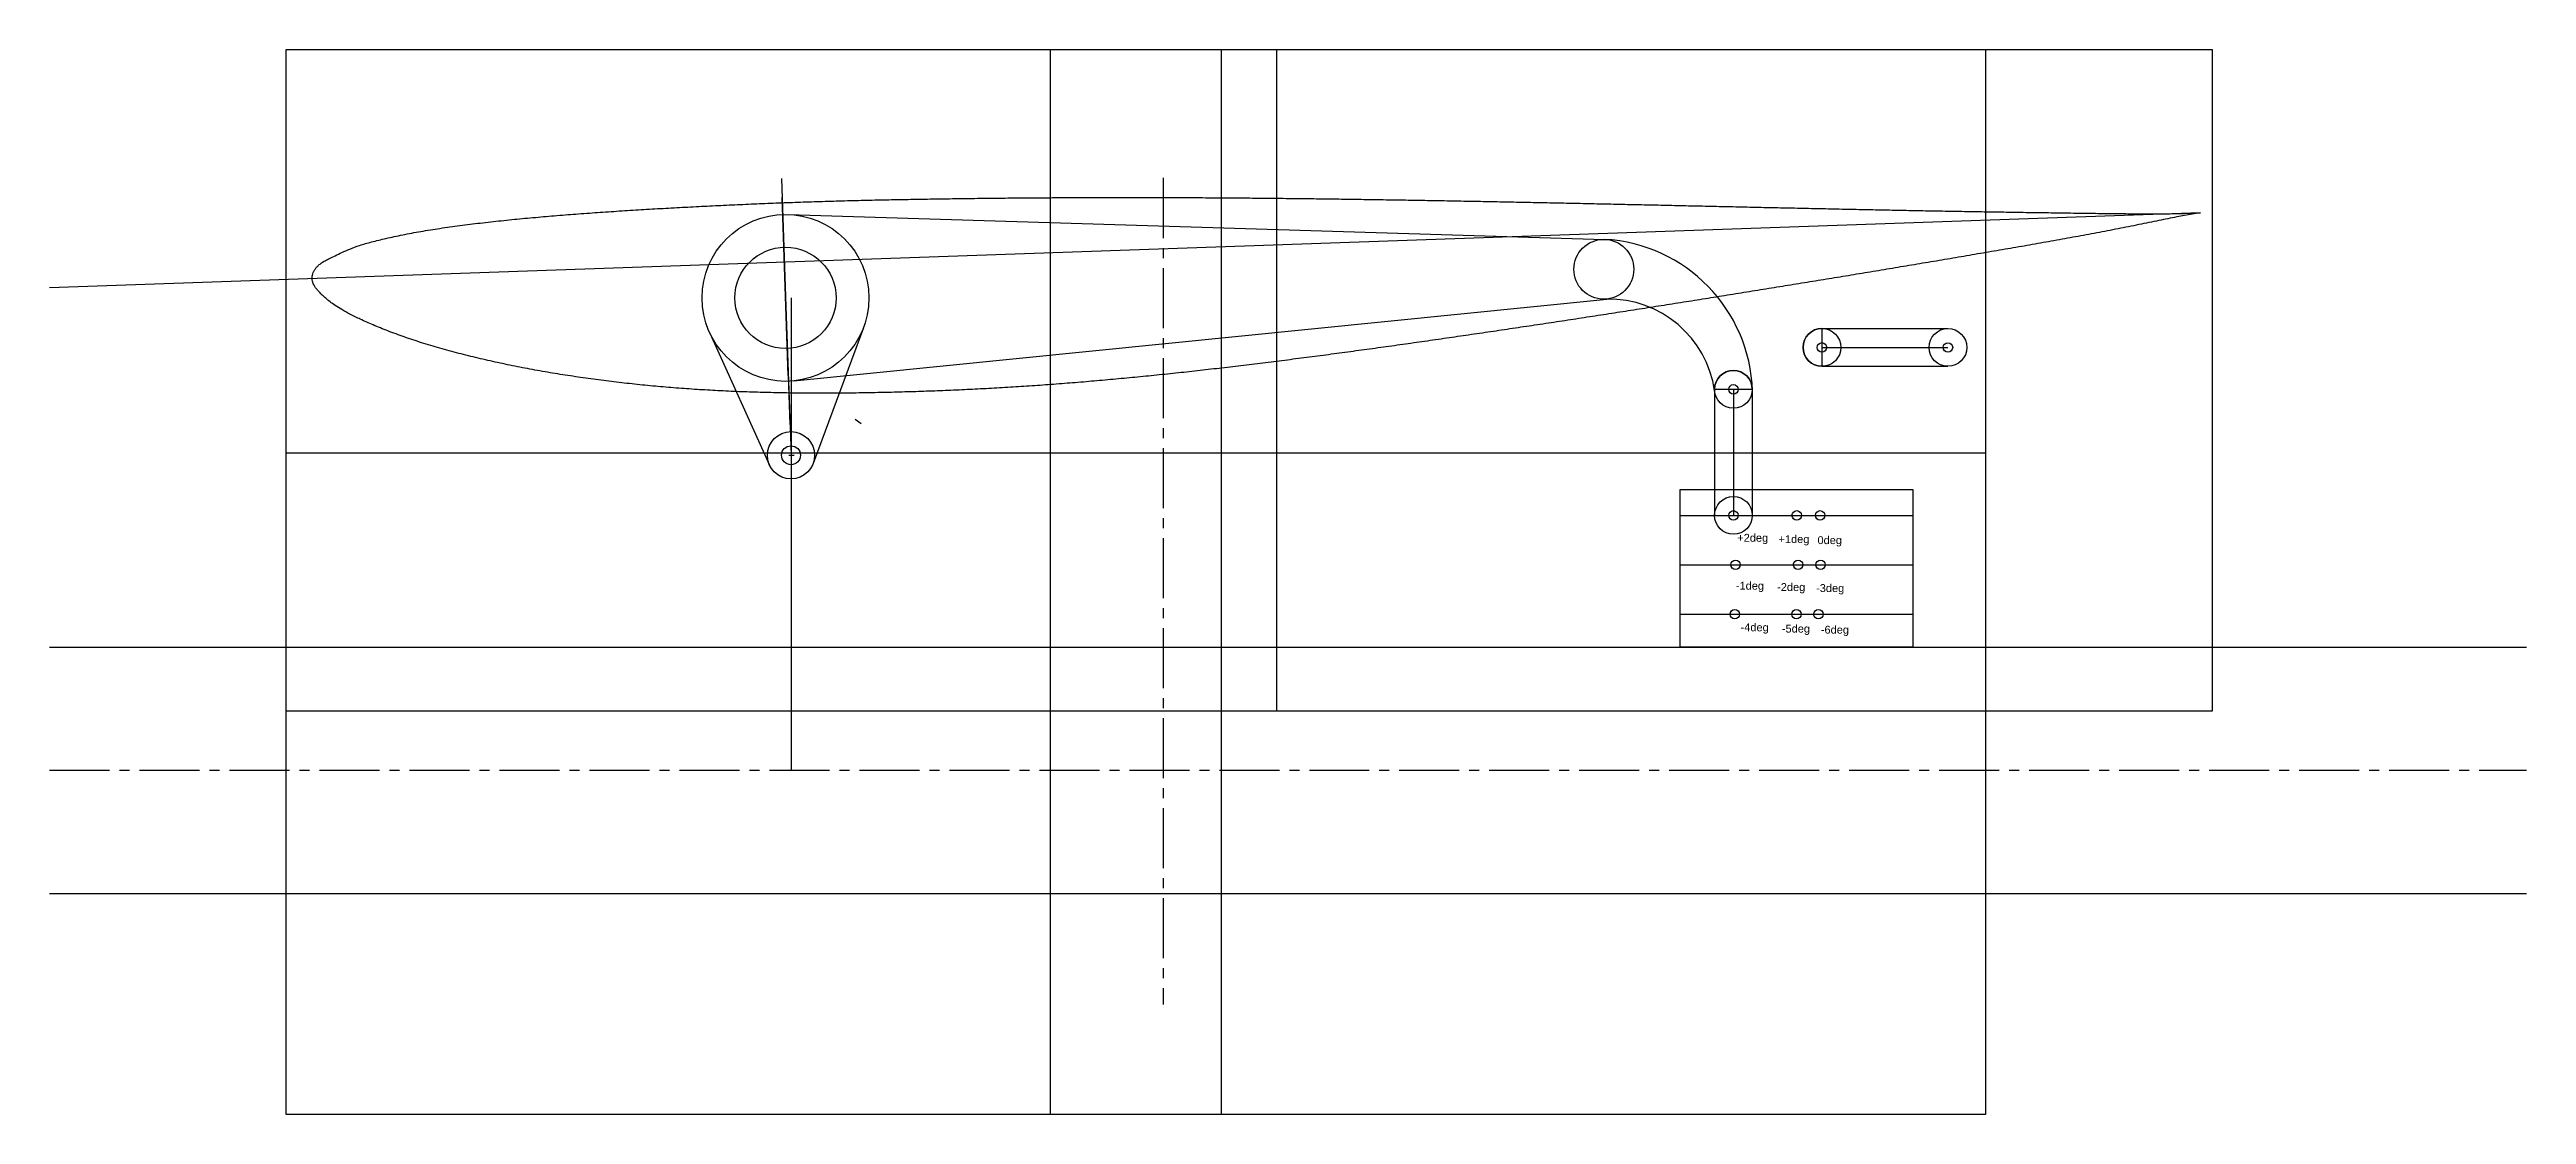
# Model space of a CAD drawing. Header units: millimetres. Extents: x 734 to 2905, y 104 to 2100.
# Drawn here: x 853 to 1639, y 104 to 442 of the extents above; entities that cross this region are included whole.
import ezdxf

# ---------------------------------------------------------------- set-up
doc = ezdxf.new("R2010")
doc.units = ezdxf.units.MM
doc.linetypes.add('CENTER2', pattern=[28.575, 19.05, -3.175, 3.175, -3.175])
doc.styles.get("Standard").update_dxf_attribs({"font": 'arial.ttf'})

msp = doc.modelspace()

# ---------------------------------------------------------------- linework, layer by layer
for p, q in [((1170.533, 313.846), (1170.533, 441.884)), ((1085.102, 400.973), (1087.831, 322.831)), ((1087.286, 338.435), (1085.313, 394.93)), ((1087.235, 389.55), (1346.557, 381.632)), ((1086.426, 363.062), (1088.171, 313.093)), ((1088.171, 363.093), (1088.171, 213.093)), ((1089.08, 336.695), (1347.219, 362.684)), ((1062.424, 351.829), (1081.337, 310.003)), ((1111.153, 353.531), (1095.204, 310.487)), ((1415.559, 353.351), (1415.559, 341.336)), ((1415.559, 353.336), (1455.559, 353.336)), ((1415.559, 341.336), (1455.559, 341.336)), ((1381.44, 334.02), (1381.44, 294.02)), ((1393.456, 334.02), (1381.44, 334.02)), ((1393.44, 334.02), (1393.44, 294.02)), ((1087.502, 313.093), (1089.166, 313.093)), ((1370.48, 294.02), (1444.429, 294.02)), ((1370.48, 278.328), (1444.429, 278.328)), ((1444.429, 278.377), (1444.429, 270.557)), ((1370.48, 262.627), (1444.429, 262.627)), ((852.719, 252.218), (1639.268, 252.218)), ((852.719, 173.968), (1639.268, 173.968))]:
    msp.add_line(p, q)
at = {"linetype": 'CENTER2'}
for p, q in [((1206.313, 401.114), (1206.313, 138.78)), ((852.719, 213.093), (1639.268, 213.093))]:
    msp.add_line(p, q, dxfattribs=at)
at = {"color": 3}
for p, q in [((1535.756, 390.098), (852.719, 366.246)), ((1085.371, 393.265), (1087.481, 332.859))]:
    msp.add_line(p, q, dxfattribs=at)
at = {"color": 7}
for p, q in [((1415.559, 347.336), (1455.559, 347.336)), ((1387.44, 334.02), (1387.44, 294.02))]:
    msp.add_line(p, q, dxfattribs=at)
at = {"color": 143}
msp.add_line((1108.497, 324.577), (1110.406, 323.158), dxfattribs=at)
msp.add_line((1108.497, 324.577), (1110.406, 323.158), dxfattribs=at)
for points in [[(927.82, 441.884), (1224.82, 441.884), (1224.82, 231.884), (927.82, 231.884)], [(1170.533, 441.884), (1467.533, 441.884), (1467.533, 231.884), (1170.533, 231.884)], [(1242.436, 441.884), (1539.436, 441.884), (1539.436, 231.884), (1242.436, 231.884)], [(927.82, 313.846), (1224.82, 313.846), (1224.82, 103.846), (927.82, 103.846)], [(1170.533, 313.846), (1467.533, 313.846), (1467.533, 103.846), (1170.533, 103.846)], [(1444.429, 252.218), (1370.48, 252.218), (1370.48, 302.218), (1444.429, 302.218)]]:
    msp.add_lwpolyline(points, close=True)
for centre, radius in [((1086.426, 363.062), 26.5), ((1086.426, 363.062), 16.075), ((1346.268, 372.136), 9.5), ((1346.268, 372.136), 9.5), ((1415.559, 347.343), 1.5), ((1455.559, 347.336), 6), ((1455.559, 347.336), 1.5), ((1455.559, 347.336), 1.5), ((1387.448, 334.02), 1.5), ((1088.171, 313.093), 7.5), ((1088.171, 313.093), 3), ((1387.44, 294.02), 6), ((1387.44, 294.02), 1.5), ((1387.44, 294.02), 1.5), ((1407.528, 294.02), 1.5), ((1414.955, 294.02), 1.5), ((1388.125, 278.328), 1.5), ((1407.956, 278.328), 1.5), ((1415.108, 278.328), 1.5), ((1387.865, 262.627), 1.5), ((1407.454, 262.627), 1.5), ((1414.412, 262.627), 1.5)]:
    msp.add_circle(centre, radius)
at = {"color": 3}
msp.add_circle((1086.426, 363.062), 16.075, dxfattribs=at)
at = {"color": 7}
for centre in [(1415.559, 347.336), (1387.44, 334.02)]:
    msp.add_circle(centre, 6, dxfattribs=at)
for centre, radius, start, end in [((1343.794, 332.006), 49.702, 1.780817, 86.812755), ((1347.821, 328.688), 34.001, 8.222539, 91.013688), ((1415.559, 347.336), 6, 90, 270), ((1387.44, 334.02), 6, 360, 180)]:
    msp.add_arc(centre, radius, start, end)
msp.add_spline([(1535.756, 390.098), (1533.05, 389.968), (1528.185, 389.82), (1522.47, 389.755), (1516.11, 389.761), (1509.38, 389.818), (1502.435, 389.902), (1495.406, 389.999), (1488.339, 390.097), (1481.261, 390.197), (1474.176, 390.305), (1467.079, 390.42), (1459.98, 390.536), (1452.894, 390.657), (1445.825, 390.788), (1438.758, 390.927), (1431.69, 391.064), (1424.616, 391.209), (1417.516, 391.36), (1410.408, 391.513), (1403.303, 391.664), (1396.209, 391.816), (1389.111, 391.973), (1382.012, 392.129), (1374.934, 392.284), (1367.886, 392.445), (1360.852, 392.597), (1353.81, 392.75), (1346.758, 392.903), (1339.701, 393.054), (1332.662, 393.203), (1325.631, 393.342), (1318.594, 393.489), (1311.533, 393.626), (1304.447, 393.758), (1297.374, 393.885), (1290.318, 394.013), (1283.29, 394.132), (1276.249, 394.24), (1269.203, 394.35), (1262.14, 394.449), (1255.082, 394.544), (1248.025, 394.625), (1240.942, 394.7), (1233.876, 394.769), (1226.818, 394.824), (1219.747, 394.866), (1212.675, 394.901), (1205.603, 394.925), (1198.541, 394.94), (1191.491, 394.941), (1184.43, 394.926), (1177.366, 394.903), (1170.311, 394.866), (1163.244, 394.817), (1156.191, 394.758), (1149.141, 394.683), (1142.078, 394.595), (1135.022, 394.498), (1127.991, 394.386), (1120.957, 394.254), (1113.932, 394.108), (1106.936, 393.941), (1099.941, 393.748), (1092.955, 393.533), (1085.998, 393.289), (1079.032, 393.01), (1072.035, 392.704), (1065.03, 392.379), (1058.028, 392.033), (1051.037, 391.668), (1044.074, 391.278), (1037.119, 390.857), (1030.178, 390.412), (1023.293, 389.932), (1016.426, 389.409), (1009.59, 388.845), (1002.826, 388.236), (996.145, 387.564), (989.508, 386.822), (983.001, 386.017), (976.681, 385.131), (970.606, 384.151), (964.856, 383.075), (959.552, 381.936), (954.944, 380.809), (951.154, 379.698), (948.05, 378.559), (945.487, 377.447), (943.381, 376.45), (941.655, 375.599), (940.241, 374.859), (939.089, 374.153), (938.162, 373.426), (937.432, 372.667), (936.879, 371.884), (936.485, 371.091), (936.23, 370.307), (936.112, 369.545), (936.282, 368.046), (936.593, 367.274), (937.052, 366.489), (937.658, 365.684), (938.412, 364.839), (939.328, 363.93), (940.436, 362.935), (941.785, 361.841), (943.446, 360.64), (945.516, 359.325), (948.118, 357.884), (951.411, 356.279), (955.461, 354.476), (960.166, 352.566), (965.345, 350.658), (970.871, 348.831), (976.684, 347.088), (982.665, 345.451), (988.779, 343.929), (995.009, 342.511), (1001.295, 341.206), (1007.654, 340.009), (1014.077, 338.913), (1020.557, 337.912), (1027.057, 337.007), (1033.59, 336.201), (1040.162, 335.482), (1046.744, 334.858), (1053.37, 334.317), (1059.988, 333.864), (1066.636, 333.501), (1073.321, 333.216), (1080.038, 333.009), (1086.787, 332.87), (1093.552, 332.799), (1100.355, 332.791), (1107.181, 332.84), (1114.041, 332.942), (1120.916, 333.089), (1127.789, 333.282), (1134.667, 333.521), (1141.536, 333.803), (1148.395, 334.135), (1155.264, 334.514), (1162.121, 334.938), (1168.981, 335.412), (1175.861, 335.932), (1182.736, 336.492), (1189.611, 337.097), (1196.511, 337.743), (1203.408, 338.423), (1210.307, 339.142), (1217.219, 339.895), (1224.131, 340.681), (1231.063, 341.501), (1238.005, 342.345), (1244.943, 343.216), (1251.908, 344.112), (1258.872, 345.025), (1265.824, 345.958), (1272.797, 346.915), (1279.794, 347.886), (1286.776, 348.866), (1293.742, 349.861), (1300.73, 350.876), (1307.726, 351.896), (1314.704, 352.925), (1321.698, 353.969), (1328.69, 355.022), (1335.693, 356.085), (1342.677, 357.15), (1349.662, 358.23), (1356.66, 359.315), (1363.653, 360.409), (1370.658, 361.512), (1377.65, 362.619), (1384.654, 363.737), (1391.661, 364.859), (1398.644, 365.983), (1405.619, 367.115), (1412.59, 368.245), (1419.562, 369.386), (1426.551, 370.535), (1433.528, 371.691), (1440.525, 372.859), (1447.523, 374.03), (1454.502, 375.204), (1461.483, 376.39), (1468.47, 377.582), (1475.427, 378.775), (1482.343, 379.978), (1489.235, 381.199), (1496.098, 382.438), (1502.889, 383.695), (1509.584, 384.982), (1516.205, 386.303), (1522.557, 387.595), (1528.263, 388.749), (1533.083, 389.649), (1535.756, 390.098)], degree=3)

# ---------------------------------------------------------------- texts
at = {"char_height": 2.5, "attachment_point": 1}
for s, insert in [('+2deg', (1388.659, 288.145)), ('+1deg', (1401.761, 287.729)), ('0deg', (1414.135, 287.395)), ('-1deg', (1388.217, 272.934)), ('-2deg', (1401.318, 272.518)), ('-3deg', (1413.692, 272.184)), ('-4deg', (1389.721, 259.729)), ('-5deg', (1402.823, 259.313)), ('-6deg', (1415.197, 258.979))]:
    msp.add_mtext_dynamic_manual_height_columns(s, width=11.26238, gutter_width=12.5, heights=[0], dxfattribs=dict(at, insert=insert))

doc.saveas('drawing.dxf')
